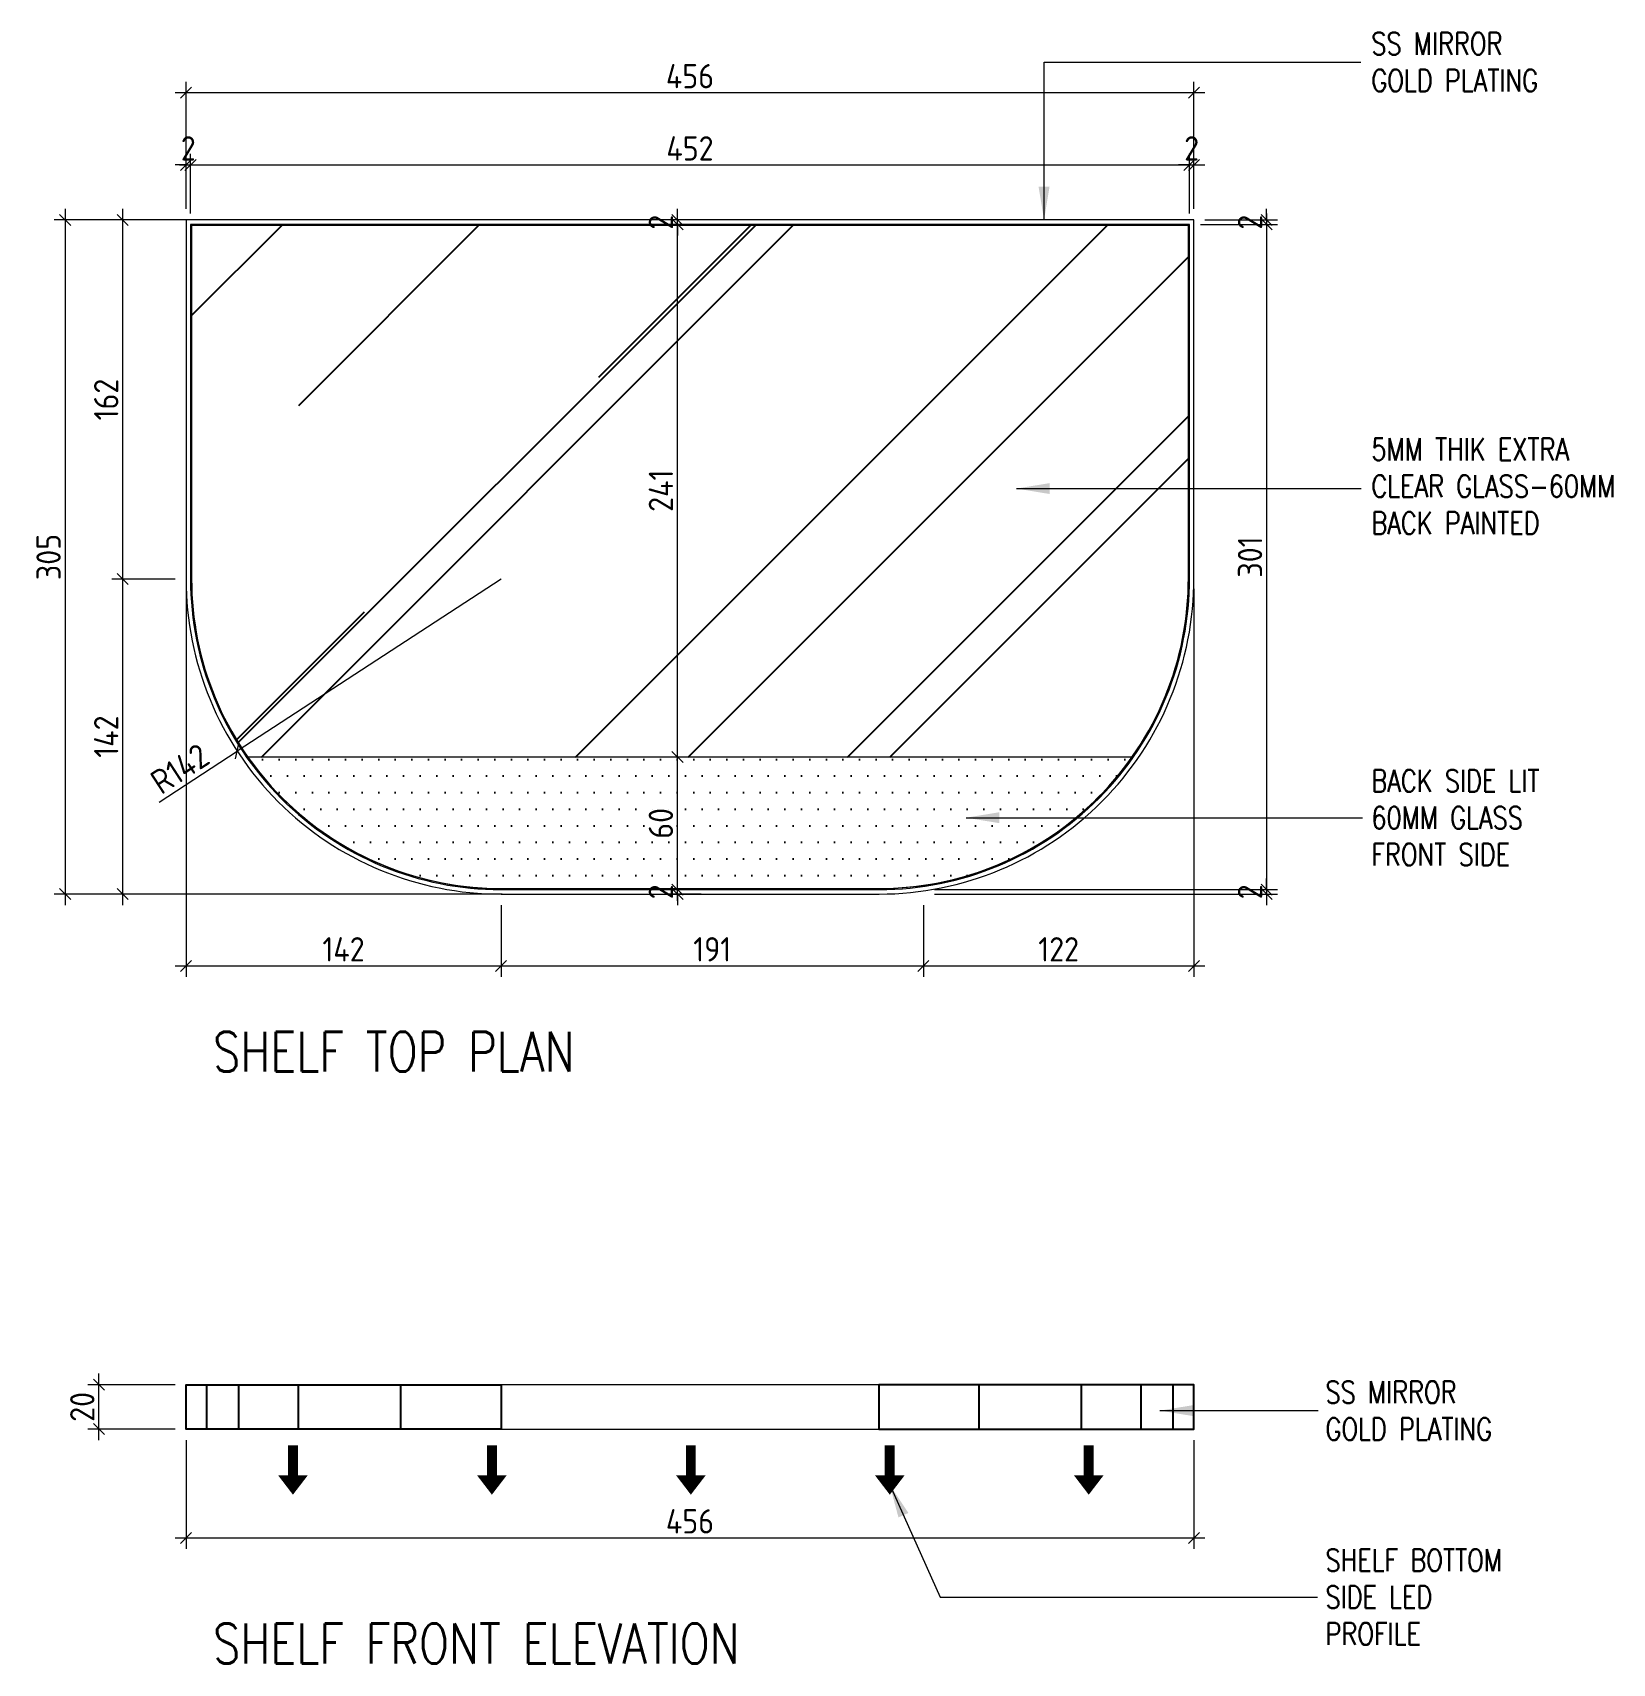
# Model space of a CAD drawing. Header units: millimetres. Extents: x 539949 to 547802, y -525020 to -515511.
# Drawn here: x 544007 to 544722, y -522662 to -521925 of the extents above; entities that cross this region are included whole.
import ezdxf

# ---------------------------------------------------------------- set-up
doc = ezdxf.new("R2010")
doc.units = ezdxf.units.MM
doc.header["$LTSCALE"] = 5
doc.header["$MEASUREMENT"] = 0
doc.header["$PDMODE"] = 35
for name, color, linetype, lineweight in [('Decolab', 7, 'Continuous', 0), ('glass', 125, 'Continuous', 0), ('METAL', 6, 'Continuous', 0)]:
    doc.layers.add(name, color=color, linetype=linetype, lineweight=lineweight)
for name, color, linetype in [('DIM-5', 1, 'Continuous'), ('EL_LIGHTING', 2, 'Continuous'), ('HATCH', 8, 'Continuous'), ('I-FURN', 25, 'Continuous'), ('L-Det Tag', 7, 'Continuous')]:
    doc.layers.add(name, color=color, linetype=linetype)
doc.layers.add('LED 4600K', color=41, linetype='Continuous', true_color=0xebd690)
doc.styles.add('ABRA', font='romans.shx', dxfattribs={"width": 0.8, "bigfont": 'bigfont.shx'})
doc.styles.add('ISOCP', font='isocp.shx')
doc.styles.get("Standard").update_dxf_attribs({"font": 'arial.ttf'})
doc.dimstyles.new('dim', dxfattribs={"dimtxt": 2, "dimasz": 2, "dimexe": 1, "dimexo": 1, "dimgap": 1, "dimtad": 1, "dimdec": 0, "dimdsep": 46, "dimtxsty": 'Standard', "dimblk": 'OBLIQUE', "dimcen": 0, "dimdle": 1, "dimclrd": 1, "dimclre": 1, "dimclrt": 1, "dimadec": 0, "dimazin": 0, "dimtfac": 1, "dimtdec": 0, "dimtix": 1, "dimtmove": 0, "dimatfit": 3, "dimfxl": 1, "dimlwd": 0, "dimlwe": 0, "dimarcsym": 0})
doc.dimstyles.new('DL - 5', dxfattribs={"dimscale": 5, "dimtxt": 2.2, "dimasz": 1, "dimexe": 1, "dimexo": 1, "dimgap": 0.4, "dimtad": 1, "dimdec": 0, "dimdsep": 46, "dimtxsty": 'ISOCP', "dimblk": 'OBLIQUE', "dimcen": 0.5, "dimdle": 1, "dimclrd": 256, "dimclre": 256, "dimclrt": 2, "dimadec": 0, "dimazin": 2, "dimtfac": 1, "dimtdec": 0, "dimtix": 1, "dimtmove": 1, "dimatfit": 3, "dimfxl": 1, "dimlwd": 9, "dimlwe": 9, "dimarcsym": 0})

# ---------------------------------------------------------------- blocks, each defined once
blk = doc.blocks.new('A$Ca4803e10')
at = {"layer": 'HATCH'}
h = blk.add_hatch(dxfattribs=at)
h.set_pattern_fill('AR-RROOF', color=256, scale=150, angle=45)
h.set_pattern_definition([(45, (-542128.84, 520696.56), (127.27922, 339.411255), [2250, -300, 750, -150]), (45, (-542040.8, 520890.66), (-247.13382, 35.001786), [450, -49.5, 900, -112.5]), (45, (-542165.96, 520839.75), (480.479058, 622.607521), [1200, -210, 600, -150])])
edge = h.paths.add_edge_path()
edge.add_line((453.39, 302.44), (2.5, 302.44))
edge.add_line((2.5, 302.44), (2.5, 142.47))
edge.add_arc((142.47, 142.47), 139.97, 180, 270)
edge.add_line((142.47, 2.5), (313.57, 2.5))
edge.add_arc((313.43, 142.47), 139.97, 270.05761, 360.24985)
edge.add_line((453.39, 143.08), (453.39, 302.44))
edge = h.paths.add_edge_path(flags=17)
edge.add_line((427.95, 62), (27.94, 62))
edge.add_arc((142.51, 142.55), 140.05, 215.11118, 269.98206)
edge.add_line((142.47, 2.5), (313.57, 2.5))
edge.add_arc((313.38, 142.55), 140.05, 270.0756, 324.88938)
h = blk.add_hatch(dxfattribs=at)
h.set_pattern_fill('DOTS', color=102, scale=120)
h.set_pattern_definition([(0, (-542128.839, 520696.559), (3.75, 7.5), [0, -7.5])])
edge = h.paths.add_edge_path()
edge.add_line((427.95, 62), (27.94, 62))
edge.add_arc((142.51, 142.55), 140.05, 215.11118, 269.98206)
edge.add_line((142.47, 2.5), (313.57, 2.5))
edge.add_arc((313.38, 142.55), 140.05, 270.0756, 324.88938)
at = {"layer": 'glass'}
for points in [[(453.39, 302.44), (2.5, 302.44), (2.5, 142.47, 0.414214), (142.47, 2.5), (313.57, 2.5, 0.415197), (453.39, 143.08)], [(427.95, 62), (27.94, 62, 0.244101), (142.47, 2.5), (313.57, 2.5, 0.243837)]]:
    blk.add_lwpolyline(points, format="xyb", close=True, dxfattribs=at)
at = {"layer": 'METAL', "lineweight": 5}
for points in [[(455.89, 304.94), (0, 304.94), (0, 142.47, 0.414214), (142.47, 0), (313.57, 0, 0.415186), (455.89, 143.08)], [(453.89, 302.94), (2, 302.94), (2, 142.47, 0.414214), (142.47, 2), (313.57, 2, 0.415195), (453.89, 143.08)]]:
    blk.add_lwpolyline(points, format="xyb", close=True, dxfattribs=at)
blk = doc.blocks.new('_OBLIQUE')
at = {"color": 0, "linetype": 'ByBlock', "lineweight": -2}
blk.add_line((-0.5, -0.5), (0.5, 0.5), dxfattribs=at)
blk = doc.blocks.new('*D388')
at = {"layer": 'Defpoints', "color": 0, "transparency": 16777216}
for p in [(544047.89, -522171.88), (544076.53, -522171.88), (544219, -522314.35)]:
    blk.add_point(p, dxfattribs=at)
at = {"layer": 'DIM-5', "lineweight": 9, "transparency": 16777216}
for p, q in [((544047.89, -522319.35), (544047.89, -522166.88)), ((544071.53, -522171.88), (544042.89, -522171.88)), ((544214, -522314.35), (544042.89, -522314.35))]:
    blk.add_line(p, q, dxfattribs=at)
at = {"layer": 'DIM-5', "lineweight": 9, "transparency": 16777216, "xscale": 5, "yscale": 5, "zscale": 5}
for p, rotation in [((544047.89, -522171.88), 90), ((544047.89, -522314.35), 270)]:
    blk.add_blockref('_OBLIQUE', p, dxfattribs=dict(at, rotation=rotation))
at = {"layer": 'DIM-5', "color": 2, "transparency": 16777216, "insert": (544040.39, -522243.12), "char_height": 11, "attachment_point": 5, "rotation": 90, "style": 'ISOCP'}
blk.add_mtext('142', dxfattribs=at)
blk = doc.blocks.new('*D308')
at = {"layer": 'Defpoints', "color": 0, "transparency": 16777216}
for p in [(544047.89, -522009.41), (544076.53, -522009.41), (544076.53, -522171.88)]:
    blk.add_point(p, dxfattribs=at)
at = {"layer": 'DIM-5', "lineweight": 9, "transparency": 16777216}
for p, q in [((544047.89, -522176.88), (544047.89, -522004.41)), ((544071.53, -522009.41), (544042.89, -522009.41)), ((544071.53, -522171.88), (544042.89, -522171.88))]:
    blk.add_line(p, q, dxfattribs=at)
at = {"layer": 'DIM-5', "lineweight": 9, "transparency": 16777216, "xscale": 5, "yscale": 5, "zscale": 5}
for p, rotation in [((544047.89, -522009.41), 90), ((544047.89, -522171.88), 270)]:
    blk.add_blockref('_OBLIQUE', p, dxfattribs=dict(at, rotation=rotation))
at = {"layer": 'DIM-5', "color": 2, "transparency": 16777216, "insert": (544040.39, -522090.65), "char_height": 11, "attachment_point": 5, "rotation": 90, "style": 'ISOCP'}
blk.add_mtext('162', dxfattribs=at)
blk = doc.blocks.new('*D389')
at = {"layer": 'Defpoints', "color": 0, "transparency": 16777216}
for p in [(544219, -522171.88), (544099.65, -522249.68)]:
    blk.add_point(p, dxfattribs=at)
at = {"layer": 'DIM-5', "lineweight": 9, "transparency": 16777216}
for p in [(544219, -522171.88), (544064.33, -522272.71)]:
    blk.add_line(p, (544099.65, -522249.68), dxfattribs=at)
at = {"layer": 'DIM-5', "lineweight": 9, "transparency": 16777216, "xscale": 5, "yscale": 5, "zscale": 5, "rotation": 33.10020301116458}
blk.add_blockref('_OBLIQUE', (544099.65, -522249.68), dxfattribs=at)
at = {"layer": 'DIM-5', "color": 2, "transparency": 16777216, "insert": (544073.7, -522257.64), "char_height": 11, "attachment_point": 5, "rotation": 33.1002, "style": 'ISOCP'}
blk.add_mtext('R142', dxfattribs=at)
blk = doc.blocks.new('*D310')
at = {"layer": 'Defpoints', "color": 0, "transparency": 16777216}
for p in [(544530.42, -522011.41), (544532.42, -522009.41), (544565.33, -522011.41)]:
    blk.add_point(p, dxfattribs=at)
at = {"layer": 'DIM-5', "lineweight": 9, "transparency": 16777216}
for p, q in [((544565.33, -522009.41), (544565.33, -522004.41)), ((544535.42, -522011.41), (544570.33, -522011.41)), ((544537.42, -522009.41), (544570.33, -522009.41)), ((544565.33, -522009.41), (544565.33, -522011.41)), ((544565.33, -522011.41), (544565.33, -522016.41))]:
    blk.add_line(p, q, dxfattribs=at)
at = {"layer": 'DIM-5', "lineweight": 9, "transparency": 16777216, "xscale": 5, "yscale": 5, "zscale": 5}
for p, rotation in [((544565.33, -522009.41), 270), ((544565.33, -522011.41), 90)]:
    blk.add_blockref('_OBLIQUE', p, dxfattribs=dict(at, rotation=rotation))
at = {"layer": 'DIM-5', "color": 2, "transparency": 16777216, "insert": (544557.83, -522010.41), "char_height": 11, "attachment_point": 5, "rotation": 90, "style": 'ISOCP'}
blk.add_mtext('2', dxfattribs=at)
blk = doc.blocks.new('*D311')
at = {"layer": 'Defpoints', "color": 0, "transparency": 16777216}
for p in [(544530.42, -522011.41), (544410.1, -522312.35), (544565.33, -522312.35)]:
    blk.add_point(p, dxfattribs=at)
at = {"layer": 'DIM-5', "lineweight": 9, "transparency": 16777216}
for p, q in [((544565.33, -522006.41), (544565.33, -522317.35)), ((544535.42, -522011.41), (544570.33, -522011.41)), ((544415.1, -522312.35), (544570.33, -522312.35))]:
    blk.add_line(p, q, dxfattribs=at)
at = {"layer": 'DIM-5', "lineweight": 9, "transparency": 16777216, "xscale": 5, "yscale": 5, "zscale": 5}
for p, rotation in [((544565.33, -522011.41), 90), ((544565.33, -522312.35), 270)]:
    blk.add_blockref('_OBLIQUE', p, dxfattribs=dict(at, rotation=rotation))
at = {"layer": 'DIM-5', "color": 2, "transparency": 16777216, "insert": (544557.83, -522161.88), "char_height": 11, "attachment_point": 5, "rotation": 90, "style": 'ISOCP'}
blk.add_mtext('301', dxfattribs=at)
blk = doc.blocks.new('*D312')
at = {"layer": 'Defpoints', "color": 0, "transparency": 16777216}
for p in [(544410.1, -522312.35), (544410.1, -522314.35), (544565.33, -522314.35)]:
    blk.add_point(p, dxfattribs=at)
at = {"layer": 'DIM-5', "lineweight": 9, "transparency": 16777216}
for p, q in [((544565.33, -522312.35), (544565.33, -522307.35)), ((544415.1, -522312.35), (544570.33, -522312.35)), ((544415.1, -522314.35), (544570.33, -522314.35)), ((544565.33, -522312.35), (544565.33, -522314.35)), ((544565.33, -522314.35), (544565.33, -522319.35))]:
    blk.add_line(p, q, dxfattribs=at)
at = {"layer": 'DIM-5', "lineweight": 9, "transparency": 16777216, "xscale": 5, "yscale": 5, "zscale": 5}
for p, rotation in [((544565.33, -522312.35), 270), ((544565.33, -522314.35), 90)]:
    blk.add_blockref('_OBLIQUE', p, dxfattribs=dict(at, rotation=rotation))
at = {"layer": 'DIM-5', "color": 2, "transparency": 16777216, "insert": (544557.83, -522313.35), "char_height": 11, "attachment_point": 5, "rotation": 90, "style": 'ISOCP'}
blk.add_mtext('2', dxfattribs=at)
blk = doc.blocks.new('*D313')
at = {"layer": 'Defpoints', "color": 0, "transparency": 16777216}
for p in [(544078.53, -521984.52), (544076.53, -522009.41), (544078.53, -522011.41)]:
    blk.add_point(p, dxfattribs=at)
at = {"layer": 'DIM-5', "lineweight": 9, "transparency": 16777216}
for p, q in [((544076.53, -521984.52), (544071.53, -521984.52)), ((544076.53, -522004.41), (544076.53, -521979.52)), ((544076.53, -521984.52), (544078.53, -521984.52)), ((544078.53, -522006.41), (544078.53, -521979.52)), ((544078.53, -521984.52), (544083.53, -521984.52))]:
    blk.add_line(p, q, dxfattribs=at)
at = {"layer": 'DIM-5', "lineweight": 9, "transparency": 16777216, "xscale": 5, "yscale": 5, "zscale": 5}
blk.add_blockref('_OBLIQUE', (544076.53, -521984.52), dxfattribs=at)
at = {"layer": 'DIM-5', "lineweight": 9, "transparency": 16777216, "xscale": 5, "yscale": 5, "zscale": 5, "rotation": 180}
blk.add_blockref('_OBLIQUE', (544078.53, -521984.52), dxfattribs=at)
at = {"layer": 'DIM-5', "color": 2, "transparency": 16777216, "insert": (544077.53, -521977.02), "char_height": 11, "attachment_point": 5, "style": 'ISOCP'}
blk.add_mtext('2', dxfattribs=at)
blk = doc.blocks.new('*D314')
at = {"layer": 'Defpoints', "color": 0, "transparency": 16777216}
for p in [(544530.42, -521984.52), (544078.53, -522011.41), (544530.42, -522011.41)]:
    blk.add_point(p, dxfattribs=at)
at = {"layer": 'DIM-5', "lineweight": 9, "transparency": 16777216}
for p, q in [((544073.53, -521984.52), (544535.42, -521984.52)), ((544078.53, -522006.41), (544078.53, -521979.52)), ((544530.42, -522006.41), (544530.42, -521979.52))]:
    blk.add_line(p, q, dxfattribs=at)
at = {"layer": 'DIM-5', "lineweight": 9, "transparency": 16777216, "xscale": 5, "yscale": 5, "zscale": 5, "rotation": 180}
blk.add_blockref('_OBLIQUE', (544078.53, -521984.52), dxfattribs=at)
at = {"layer": 'DIM-5', "lineweight": 9, "transparency": 16777216, "xscale": 5, "yscale": 5, "zscale": 5}
blk.add_blockref('_OBLIQUE', (544530.42, -521984.52), dxfattribs=at)
at = {"layer": 'DIM-5', "color": 2, "transparency": 16777216, "insert": (544304.47, -521977.02), "char_height": 11, "attachment_point": 5, "style": 'ISOCP'}
blk.add_mtext('452', dxfattribs=at)
blk = doc.blocks.new('*D315')
at = {"layer": 'Defpoints', "color": 0, "transparency": 16777216}
for p in [(544532.42, -521984.52), (544530.42, -522011.41), (544532.42, -522009.41)]:
    blk.add_point(p, dxfattribs=at)
at = {"layer": 'DIM-5', "lineweight": 9, "transparency": 16777216}
for p, q in [((544530.42, -521984.52), (544525.42, -521984.52)), ((544530.42, -522006.41), (544530.42, -521979.52)), ((544530.42, -521984.52), (544532.42, -521984.52)), ((544532.42, -522004.41), (544532.42, -521979.52)), ((544532.42, -521984.52), (544537.42, -521984.52))]:
    blk.add_line(p, q, dxfattribs=at)
at = {"layer": 'DIM-5', "lineweight": 9, "transparency": 16777216, "xscale": 5, "yscale": 5, "zscale": 5}
blk.add_blockref('_OBLIQUE', (544530.42, -521984.52), dxfattribs=at)
at = {"layer": 'DIM-5', "lineweight": 9, "transparency": 16777216, "xscale": 5, "yscale": 5, "zscale": 5, "rotation": 180}
blk.add_blockref('_OBLIQUE', (544532.42, -521984.52), dxfattribs=at)
at = {"layer": 'DIM-5', "color": 2, "transparency": 16777216, "insert": (544531.42, -521977.02), "char_height": 11, "attachment_point": 5, "style": 'ISOCP'}
blk.add_mtext('2', dxfattribs=at)
blk = doc.blocks.new('*D316')
at = {"layer": 'Defpoints', "color": 0, "transparency": 16777216}
for p in [(544076.53, -521951.85), (544076.53, -522009.41), (544532.42, -522009.41)]:
    blk.add_point(p, dxfattribs=at)
at = {"layer": 'DIM-5', "lineweight": 9, "transparency": 16777216}
for p, q in [((544076.53, -522004.41), (544076.53, -521946.85)), ((544532.42, -522004.41), (544532.42, -521946.85)), ((544537.42, -521951.85), (544071.53, -521951.85))]:
    blk.add_line(p, q, dxfattribs=at)
at = {"layer": 'DIM-5', "lineweight": 9, "transparency": 16777216, "xscale": 5, "yscale": 5, "zscale": 5, "rotation": 180}
blk.add_blockref('_OBLIQUE', (544076.53, -521951.85), dxfattribs=at)
at = {"layer": 'DIM-5', "lineweight": 9, "transparency": 16777216, "xscale": 5, "yscale": 5, "zscale": 5}
blk.add_blockref('_OBLIQUE', (544532.42, -521951.85), dxfattribs=at)
at = {"layer": 'DIM-5', "color": 2, "transparency": 16777216, "insert": (544304.47, -521944.35), "char_height": 11, "attachment_point": 5, "style": 'ISOCP'}
blk.add_mtext('456', dxfattribs=at)
blk = doc.blocks.new('*D317')
at = {"layer": 'Defpoints', "color": 0, "transparency": 16777216}
for p in [(544076.53, -522171.88), (544219, -522314.35), (544219, -522346.83)]:
    blk.add_point(p, dxfattribs=at)
at = {"layer": 'DIM-5', "lineweight": 9, "transparency": 16777216}
for p, q in [((544076.53, -522176.88), (544076.53, -522351.83)), ((544219, -522319.35), (544219, -522351.83)), ((544071.53, -522346.83), (544224, -522346.83))]:
    blk.add_line(p, q, dxfattribs=at)
at = {"layer": 'DIM-5', "lineweight": 9, "transparency": 16777216, "xscale": 5, "yscale": 5, "zscale": 5, "rotation": 180}
blk.add_blockref('_OBLIQUE', (544076.53, -522346.83), dxfattribs=at)
at = {"layer": 'DIM-5', "lineweight": 9, "transparency": 16777216, "xscale": 5, "yscale": 5, "zscale": 5}
blk.add_blockref('_OBLIQUE', (544219, -522346.83), dxfattribs=at)
at = {"layer": 'DIM-5', "color": 2, "transparency": 16777216, "insert": (544147.76, -522339.33), "char_height": 11, "attachment_point": 5, "style": 'ISOCP'}
blk.add_mtext('142', dxfattribs=at)
blk = doc.blocks.new('*D385')
at = {"layer": 'Defpoints', "color": 0, "transparency": 16777216}
for p in [(544219, -522314.35), (544410.1, -522314.35), (544410.1, -522346.83)]:
    blk.add_point(p, dxfattribs=at)
at = {"layer": 'DIM-5', "lineweight": 9, "transparency": 16777216}
for p, q in [((544219, -522319.35), (544219, -522351.83)), ((544410.1, -522319.35), (544410.1, -522351.83)), ((544214, -522346.83), (544415.1, -522346.83))]:
    blk.add_line(p, q, dxfattribs=at)
at = {"layer": 'DIM-5', "lineweight": 9, "transparency": 16777216, "xscale": 5, "yscale": 5, "zscale": 5, "rotation": 180}
blk.add_blockref('_OBLIQUE', (544219, -522346.83), dxfattribs=at)
at = {"layer": 'DIM-5', "lineweight": 9, "transparency": 16777216, "xscale": 5, "yscale": 5, "zscale": 5}
blk.add_blockref('_OBLIQUE', (544410.1, -522346.83), dxfattribs=at)
at = {"layer": 'DIM-5', "color": 2, "transparency": 16777216, "insert": (544314.55, -522339.33), "char_height": 11, "attachment_point": 5, "style": 'ISOCP'}
blk.add_mtext('191', dxfattribs=at)
blk = doc.blocks.new('*D319')
at = {"layer": 'Defpoints', "color": 0, "transparency": 16777216}
for p in [(544532.42, -522171.27), (544410.1, -522314.35), (544532.42, -522346.83)]:
    blk.add_point(p, dxfattribs=at)
at = {"layer": 'DIM-5', "lineweight": 9, "transparency": 16777216}
for p, q in [((544532.42, -522176.27), (544532.42, -522351.83)), ((544410.1, -522319.35), (544410.1, -522351.83)), ((544405.1, -522346.83), (544537.42, -522346.83))]:
    blk.add_line(p, q, dxfattribs=at)
at = {"layer": 'DIM-5', "lineweight": 9, "transparency": 16777216, "xscale": 5, "yscale": 5, "zscale": 5, "rotation": 180}
blk.add_blockref('_OBLIQUE', (544410.1, -522346.83), dxfattribs=at)
at = {"layer": 'DIM-5', "lineweight": 9, "transparency": 16777216, "xscale": 5, "yscale": 5, "zscale": 5}
blk.add_blockref('_OBLIQUE', (544532.42, -522346.83), dxfattribs=at)
at = {"layer": 'DIM-5', "color": 2, "transparency": 16777216, "insert": (544471.26, -522339.33), "char_height": 11, "attachment_point": 5, "style": 'ISOCP'}
blk.add_mtext('122', dxfattribs=at)
blk = doc.blocks.new('*D386')
at = {"layer": 'Defpoints', "color": 0, "transparency": 16777216}
for p in [(544298.82, -522312.35), (544314.55, -522312.35), (544314.55, -522314.35)]:
    blk.add_point(p, dxfattribs=at)
at = {"layer": 'DIM-5', "lineweight": 9, "transparency": 16777216}
for p, q in [((544298.82, -522312.35), (544298.82, -522307.35)), ((544309.55, -522312.35), (544293.82, -522312.35)), ((544309.55, -522314.35), (544293.82, -522314.35)), ((544298.82, -522314.35), (544298.82, -522312.35)), ((544298.82, -522314.35), (544298.82, -522319.35))]:
    blk.add_line(p, q, dxfattribs=at)
at = {"layer": 'DIM-5', "lineweight": 9, "transparency": 16777216, "xscale": 5, "yscale": 5, "zscale": 5}
for p, rotation in [((544298.82, -522312.35), 270), ((544298.82, -522314.35), 90)]:
    blk.add_blockref('_OBLIQUE', p, dxfattribs=dict(at, rotation=rotation))
at = {"layer": 'DIM-5', "color": 2, "transparency": 16777216, "insert": (544291.32, -522313.35), "char_height": 11, "attachment_point": 5, "rotation": 90, "style": 'ISOCP'}
blk.add_mtext('2', dxfattribs=at)
blk = doc.blocks.new('*D387')
at = {"layer": 'Defpoints', "color": 0, "transparency": 16777216}
for p in [(544298.82, -522252.35), (544319.2, -522252.35), (544314.55, -522312.35)]:
    blk.add_point(p, dxfattribs=at)
at = {"layer": 'DIM-5', "lineweight": 9, "transparency": 16777216}
for p, q in [((544298.82, -522317.35), (544298.82, -522247.35)), ((544314.2, -522252.35), (544293.82, -522252.35)), ((544309.55, -522312.35), (544293.82, -522312.35))]:
    blk.add_line(p, q, dxfattribs=at)
at = {"layer": 'DIM-5', "lineweight": 9, "transparency": 16777216, "xscale": 5, "yscale": 5, "zscale": 5}
for p, rotation in [((544298.82, -522252.35), 90), ((544298.82, -522312.35), 270)]:
    blk.add_blockref('_OBLIQUE', p, dxfattribs=dict(at, rotation=rotation))
at = {"layer": 'DIM-5', "color": 2, "transparency": 16777216, "insert": (544291.32, -522282.35), "char_height": 11, "attachment_point": 5, "rotation": 90, "style": 'ISOCP'}
blk.add_mtext('60', dxfattribs=at)
blk = doc.blocks.new('*D322')
at = {"layer": 'Defpoints', "color": 0, "transparency": 16777216}
for p in [(544298.82, -522011.41), (544332.31, -522011.41), (544319.2, -522252.35)]:
    blk.add_point(p, dxfattribs=at)
at = {"layer": 'DIM-5', "lineweight": 9, "transparency": 16777216}
for p, q in [((544298.82, -522257.35), (544298.82, -522006.41)), ((544327.31, -522011.41), (544293.82, -522011.41)), ((544314.2, -522252.35), (544293.82, -522252.35))]:
    blk.add_line(p, q, dxfattribs=at)
at = {"layer": 'DIM-5', "lineweight": 9, "transparency": 16777216, "xscale": 5, "yscale": 5, "zscale": 5}
for p, rotation in [((544298.82, -522011.41), 90), ((544298.82, -522252.35), 270)]:
    blk.add_blockref('_OBLIQUE', p, dxfattribs=dict(at, rotation=rotation))
at = {"layer": 'DIM-5', "color": 2, "transparency": 16777216, "insert": (544291.32, -522131.88), "char_height": 11, "attachment_point": 5, "rotation": 90, "style": 'ISOCP'}
blk.add_mtext('241', dxfattribs=at)
blk = doc.blocks.new('*D323')
at = {"layer": 'Defpoints', "color": 0, "transparency": 16777216}
for p in [(544298.82, -522009.41), (544332.24, -522009.41), (544332.31, -522011.41)]:
    blk.add_point(p, dxfattribs=at)
at = {"layer": 'DIM-5', "lineweight": 9, "transparency": 16777216}
for p, q in [((544298.82, -522009.41), (544298.82, -522004.41)), ((544327.24, -522009.41), (544293.82, -522009.41)), ((544327.31, -522011.41), (544293.82, -522011.41)), ((544298.82, -522011.41), (544298.82, -522009.41)), ((544298.82, -522011.41), (544298.82, -522016.41))]:
    blk.add_line(p, q, dxfattribs=at)
at = {"layer": 'DIM-5', "lineweight": 9, "transparency": 16777216, "xscale": 5, "yscale": 5, "zscale": 5}
for p, rotation in [((544298.82, -522009.41), 270), ((544298.82, -522011.41), 90)]:
    blk.add_blockref('_OBLIQUE', p, dxfattribs=dict(at, rotation=rotation))
at = {"layer": 'DIM-5', "color": 2, "transparency": 16777216, "insert": (544291.32, -522010.41), "char_height": 11, "attachment_point": 5, "rotation": 90, "style": 'ISOCP'}
blk.add_mtext('2', dxfattribs=at)
blk = doc.blocks.new('*U14')
at = {"layer": 'HATCH'}
for p, q in [((-200, 0), (-200, 28.2)), ((-186.9, 0), (-186.9, 28.2)), ((-166.6, 0), (-166.6, 28.2)), ((-128.6, 0), (-128.6, 28.2)), ((-63.7, 0), (-63.7, 28.2)), ((0, 28.2), (0, 0))]:
    blk.add_line(p, q, dxfattribs=at)
blk.add_lwpolyline([(0, 0), (-200, 0), (-200, 28.2), (0, 28.2)], close=True, dxfattribs=at)
blk = doc.blocks.new('FLECHE')
at = {"layer": 'EL_LIGHTING', "const_width": 5}
blk.add_lwpolyline([(0, 0), (0, -15)], dxfattribs=at)
at = {"layer": 'EL_LIGHTING'}
blk.add_lwpolyline([(0, -15, 15, 0, 0), (0, -24.8, 0, 0, 0)], format="xyseb", dxfattribs=at)
blk = doc.blocks.new('*U325')
at = {"layer": 'EL_LIGHTING', "xscale": 0.9, "yscale": 0.9, "zscale": 0.9, "rotation": 90}
blk.add_blockref('FLECHE', (-11.16, 0), dxfattribs=at)
blk = doc.blocks.new('*U326')
at = {"layer": 'LED 4600K', "color": 0, "linetype": 'ByBlock', "lineweight": -2}
for p in [(0, 360), (0, 270), (0, 180), (0, 90), (0, 0)]:
    blk.add_blockref('*U325', p, dxfattribs=at)
blk = doc.blocks.new('*D327')
at = {"layer": 'Defpoints', "color": 0, "transparency": 16777216}
for p in [(544037.07, -522536.3), (544076.53, -522536.3), (544076.53, -522556.37)]:
    blk.add_point(p, dxfattribs=at)
at = {"layer": 'DIM-5', "lineweight": 9, "transparency": 16777216}
for p, q in [((544037.07, -522561.37), (544037.07, -522531.3)), ((544071.53, -522536.3), (544032.07, -522536.3)), ((544071.53, -522556.37), (544032.07, -522556.37))]:
    blk.add_line(p, q, dxfattribs=at)
at = {"layer": 'DIM-5', "lineweight": 9, "transparency": 16777216, "xscale": 5, "yscale": 5, "zscale": 5}
for p, rotation in [((544037.07, -522536.3), 90), ((544037.07, -522556.37), 270)]:
    blk.add_blockref('_OBLIQUE', p, dxfattribs=dict(at, rotation=rotation))
at = {"layer": 'DIM-5', "color": 2, "transparency": 16777216, "insert": (544029.57, -522546.33), "char_height": 11, "attachment_point": 5, "rotation": 90, "style": 'ISOCP'}
blk.add_mtext('20', dxfattribs=at)
blk = doc.blocks.new('*D328')
at = {"layer": 'Defpoints', "color": 0, "transparency": 16777216}
for p in [(544076.53, -522556.37), (544532.42, -522556.37), (544532.42, -522605.6)]:
    blk.add_point(p, dxfattribs=at)
at = {"layer": 'DIM-5', "lineweight": 9, "transparency": 16777216}
for p, q in [((544076.53, -522561.37), (544076.53, -522610.6)), ((544532.42, -522561.37), (544532.42, -522610.6)), ((544071.53, -522605.6), (544537.42, -522605.6))]:
    blk.add_line(p, q, dxfattribs=at)
at = {"layer": 'DIM-5', "lineweight": 9, "transparency": 16777216, "xscale": 5, "yscale": 5, "zscale": 5, "rotation": 180}
blk.add_blockref('_OBLIQUE', (544076.53, -522605.6), dxfattribs=at)
at = {"layer": 'DIM-5', "lineweight": 9, "transparency": 16777216, "xscale": 5, "yscale": 5, "zscale": 5}
blk.add_blockref('_OBLIQUE', (544532.42, -522605.6), dxfattribs=at)
at = {"layer": 'DIM-5', "color": 2, "transparency": 16777216, "insert": (544304.47, -522598.1), "char_height": 11, "attachment_point": 5, "style": 'ISOCP'}
blk.add_mtext('456', dxfattribs=at)
blk = doc.blocks.new('*D384')
at = {"layer": 'Defpoints', "color": 0, "transparency": 16777216}
for p in [(544096.41, -522009.41), (544021.82, -522314.35), (544224.59, -522314.35)]:
    blk.add_point(p, dxfattribs=at)
at = {"layer": 'DIM-5', "lineweight": 9, "transparency": 16777216}
for p, q in [((544021.82, -522004.41), (544021.82, -522319.35)), ((544091.41, -522009.41), (544016.82, -522009.41)), ((544219.59, -522314.35), (544016.82, -522314.35))]:
    blk.add_line(p, q, dxfattribs=at)
at = {"layer": 'DIM-5', "lineweight": 9, "transparency": 16777216, "xscale": 5, "yscale": 5, "zscale": 5}
for p, rotation in [((544021.82, -522009.41), 90), ((544021.82, -522314.35), 270)]:
    blk.add_blockref('_OBLIQUE', p, dxfattribs=dict(at, rotation=rotation))
at = {"layer": 'DIM-5', "color": 2, "transparency": 16777216, "insert": (544014.32, -522161.88), "char_height": 11, "attachment_point": 5, "rotation": 90, "style": 'ISOCP'}
blk.add_mtext('305', dxfattribs=at)

msp = doc.modelspace()

# ---------------------------------------------------------------- linework, layer by layer
at = {"layer": 'METAL', "lineweight": 5}
msp.add_lwpolyline([(544076.53, -522556.37), (544532.42, -522556.37), (544532.42, -522536.3), (544076.53, -522536.3)], close=True, dxfattribs=at)

# ---------------------------------------------------------------- block references
at = {"layer": 'Decolab'}
msp.add_blockref('A$Ca4803e10', (544076.53, -522314.35), dxfattribs=at)
at = {"layer": 'I-FURN', "yscale": 0.7123494202106861, "zscale": 0.7123494202106861}
for p, xscale in [((544219, -522556.37), 0.7123494202106861), ((544389.95, -522556.37), -0.7123494202106861)]:
    msp.add_blockref('*U14', p, dxfattribs=dict(at, xscale=xscale))
at = {"layer": 'LED 4600K', "extrusion": (0, 0, -1), "xscale": -1, "zscale": -1, "rotation": 90}
msp.add_blockref('*U326', (-544124.87, -522574.9), dxfattribs=at)

# ---------------------------------------------------------------- texts
at = {"layer": 'L-Det Tag', "color": 7, "attachment_point": 4, "style": 'ABRA'}
for s, width, gutter_width, heights, insert, char_height in [('{\\Fromans|c0;SS MIRROR GOLD PLATING }', 89.8132, 56.33, [-26.67], (544612.72, -521937.98), 10), ('{\\Fromans|c0;5MM THIK EXTRA CLEAR GLASS-60MM BACK PAINTED }', 124.4501, 23.97, [-43.33], (544612.72, -522129.83), 10), ('{\\Fromans|c0;BACK SIDE LIT 60MM GLASS FRONT SIDE}', 90.5838, 23.97, [-43.33], (544612.71, -522279.8), 10), ('{\\Fromans|c0;SHELF TOP PLAN}', 268.98, 85.8, [-18], (544088.73, -522385.66), 18), ('{\\Fromans|c0;SS MIRROR GOLD PLATING }', 89.2645, 39.72, [-26.67], (544591.96, -522548.02), 10), ('{\\Fromans|c0;SHELF BOTTOM SIDE LED PROFILE  }', 88.9274, 39.72, [-43.33], (544591.96, -522632.35), 10), ('{\\Fromans|c0;SHELF FRONT ELEVATION}', 268.98, 85.8, [-18], (544088.73, -522653.37), 18)]:
    msp.add_mtext_dynamic_manual_height_columns(s, width=width, gutter_width=gutter_width, heights=heights, dxfattribs=dict(at, insert=insert, char_height=char_height))

# ---------------------------------------------------------------- dimensions: what is measured, and where the dimension line sits
at = {"layer": 'DIM-5'}
for base, p1, p2, picture, middle in [((544076.53, -521951.85), (544532.42, -522009.41), (544076.53, -522009.41), '*D316', (544304.47, -521944.35)), ((544078.53, -521984.52), (544076.53, -522009.41), (544078.53, -522011.41), '*D313', (544077.53, -521977.02)), ((544530.42, -521984.52), (544078.53, -522011.41), (544530.42, -522011.41), '*D314', (544304.47, -521977.02)), ((544532.42, -521984.52), (544530.42, -522011.41), (544532.42, -522009.41), '*D315', (544531.42, -521977.02)), ((544219, -522346.83), (544076.53, -522171.88), (544219, -522314.35), '*D317', (544147.76, -522339.33)), ((544532.42, -522346.83), (544410.1, -522314.35), (544532.42, -522171.27), '*D319', (544471.26, -522339.33)), ((544410.1, -522346.83), (544219, -522314.35), (544410.1, -522314.35), '*D385', (544314.55, -522339.33)), ((544532.42, -522605.6), (544076.53, -522556.37), (544532.42, -522556.37), '*D328', (544304.47, -522598.1))]:
    dim = msp.add_linear_dim(base=base, p1=p1, p2=p2, dimstyle='DL - 5', dxfattribs=at)
    dim.commit()
    dim.dimension.update_dxf_attribs({"geometry": picture, "text_midpoint": middle})
for base, p1, p2, picture, middle in [((544021.82, -522314.35), (544096.41, -522009.41), (544224.59, -522314.35), '*D384', (544014.32, -522161.88)), ((544047.89, -522009.41), (544076.53, -522171.88), (544076.53, -522009.41), '*D308', (544040.39, -522090.65)), ((544298.82, -522009.41), (544332.31, -522011.41), (544332.24, -522009.41), '*D323', (544291.32, -522010.41)), ((544298.82, -522011.41), (544319.2, -522252.35), (544332.31, -522011.41), '*D322', (544291.32, -522131.88)), ((544565.33, -522312.35), (544530.42, -522011.41), (544410.1, -522312.35), '*D311', (544557.83, -522161.88)), ((544565.33, -522011.41), (544532.42, -522009.41), (544530.42, -522011.41), '*D310', (544557.83, -522010.41)), ((544047.89, -522171.88), (544219, -522314.35), (544076.53, -522171.88), '*D388', (544040.39, -522243.12)), ((544298.82, -522252.35), (544314.55, -522312.35), (544319.2, -522252.35), '*D387', (544291.32, -522282.35)), ((544298.82, -522312.35), (544314.55, -522314.35), (544314.55, -522312.35), '*D386', (544291.32, -522313.35)), ((544565.33, -522314.35), (544410.1, -522312.35), (544410.1, -522314.35), '*D312', (544557.83, -522313.35)), ((544037.07, -522536.3), (544076.53, -522556.37), (544076.53, -522536.3), '*D327', (544029.57, -522546.33))]:
    dim = msp.add_linear_dim(base=base, p1=p1, p2=p2, angle=90, dimstyle='DL - 5', dxfattribs=at)
    dim.commit()
    dim.dimension.update_dxf_attribs({"geometry": picture, "text_midpoint": middle})
dim = msp.add_radius_dim(center=(544219, -522171.88), mpoint=(544099.65, -522249.68), dimstyle='DL - 5', dxfattribs=at)
dim.commit()
dim.dimension.update_dxf_attribs({"geometry": '*D389', "text_midpoint": (544073.7, -522257.64)})

# ---------------------------------------------------------------- leaders
for points in [[(544464.65, -522009.41), (544464.65, -521937.98), (544607.92, -521937.98)], [(544452.19, -522130.91), (544608.09, -522130.91)], [(544429.37, -522279.8), (544608.73, -522279.8)], [(544517.03, -522548.02), (544588.64, -522548.02)], [(544394.87, -522581.65), (544417.69, -522632.35), (544588.38, -522632.35)]]:
    msp.add_leader(points, dimstyle='dim', override={"dimscale": 1, "dimasz": 15, "dimtad": 0, "dimclrt": 4, "dimfxlon": 1})

doc.saveas('drawing.dxf')
